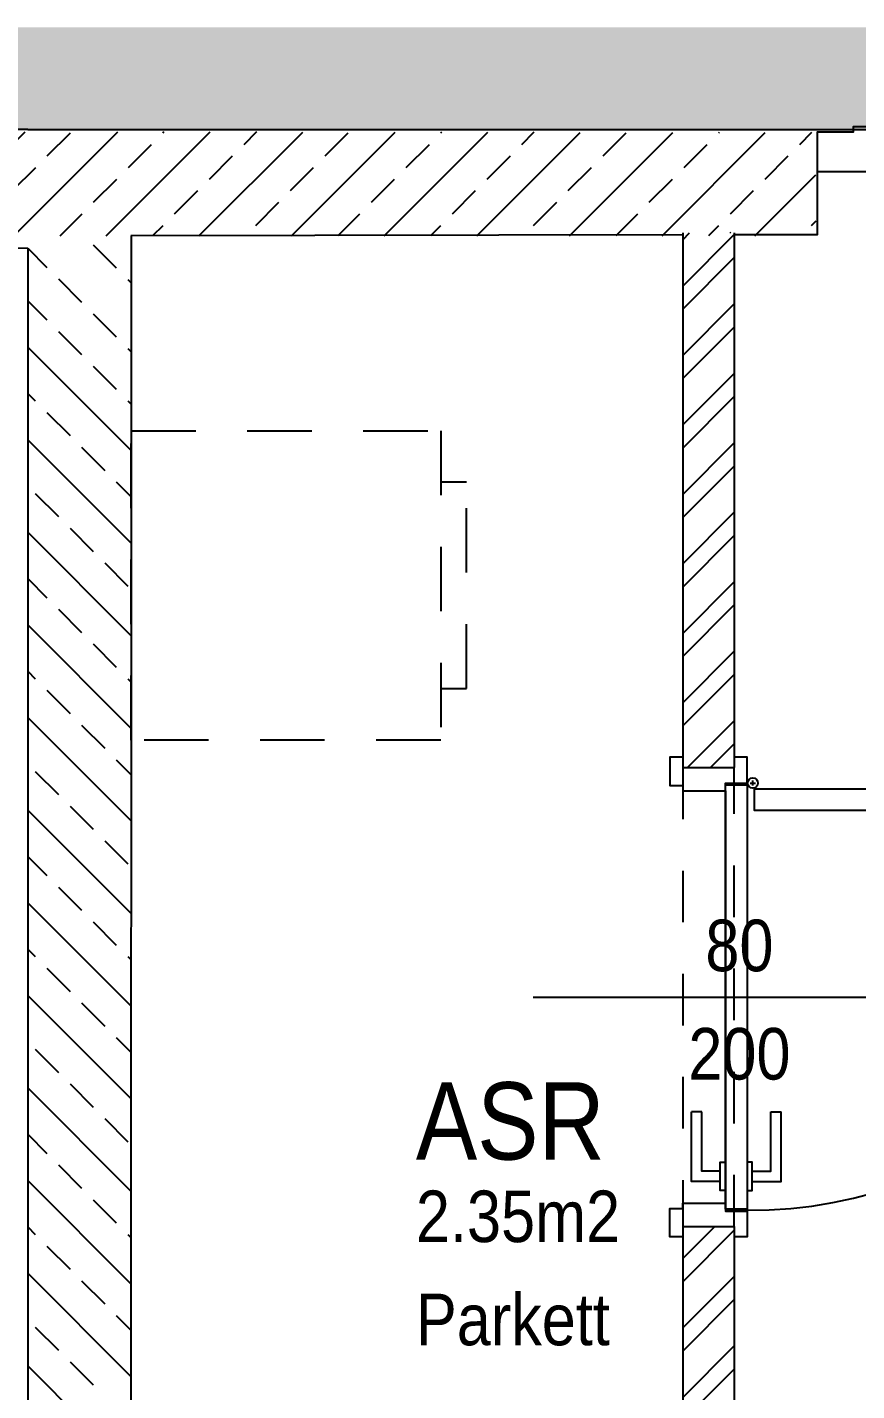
# Model space of a CAD drawing. Header units: millimetres. Extents: x 2865.5 to 2884.6, y 1727 to 1740.
# Drawn here: x 2879.179 to 2880.788, y 1734.844 to 1737.488 of the extents above; entities that cross this region are included whole.
import ezdxf
from ezdxf.enums import TextEntityAlignment as Align

# ---------------------------------------------------------------- set-up
doc = ezdxf.new("R2010")
doc.units = ezdxf.units.MM
doc.linetypes.add('HIDDEN', pattern=[0.375, 0.25, -0.125])
doc.linetypes.add('HIDDEN2', pattern=[0.1875, 0.125, -0.0625])
doc.layers.add('00_HLP---------M0', color=5, linetype='Continuous', plot=False)
for name, color, linetype in [('01-TXT---------M0', 5, 'Continuous'), ('01-TXT---------PP', 5, 'Continuous'), ('01-TXT-G00-L04-M0', 160, 'Continuous'), ('02-FIL-G00-L04-LILA', 223, 'Continuous'), ('02-FIL-G00-L04-ORANGE', 40, 'Continuous'), ('02-FIL-G00-L04-STB', 8, 'Continuous'), ('02-HID---------M0', 8, 'HIDDEN2'), ('02-TWA-G00-L04-M0', 4, 'Continuous'), ('02-ZWA---------M0', 2, 'Continuous'), ('02-ZWA-G00-L04-M0', 2, 'Continuous'), ('04-STO---------M0', 5, 'Continuous'), ('05-STO--------M0', 5, 'Continuous'), ('05-SYM---------M0', 8, 'Continuous'), ('05-SYM--------M0', 8, 'Continuous'), ('05-SYM-G00-L04-M0', 8, 'Continuous'), ('05-TXT--------M0', 8, 'Continuous'), ('05-TXT-G00-L04-M0', 8, 'Continuous'), ('07-SAN-G00-L04-M0', 8, 'Continuous')]:
    doc.layers.add(name, color=color, linetype=linetype)
doc.styles.add('ARIAL', font='arial.ttf', dxfattribs={"width": 0.85})
pattern_1 = [(45, (2824.41529, 1813.36531), (-0.06735192, 0.06735192), []), (45, (2824.46019, 1813.36531), (-0.06735192, 0.06735192), [])]

# ---------------------------------------------------------------- blocks, each defined once
blk = doc.blocks.new('05-TXT')
at = {"layer": '05-TXT--------M0'}
blk.add_line((-0.4, 0), (0.4, 0), dxfattribs=at)
at = {"layer": '05-TXT--------M0', "color": 8, "style": 'ARIAL', "width": 0.85}
blk.add_attdef('BREITE', text='', height=0.1, dxfattribs=at).set_placement((0, 0.05), align=Align.CENTER)
blk.add_attdef('HÖHE', text='', height=0.1, rotation=360, dxfattribs=at).set_placement((0, -0.06), align=Align.TOP_CENTER)
blk = doc.blocks.new('TÜR-80_10er-WAND')
at = {"layer": '00_HLP---------M0'}
for points in [[(-0.3575, 0.027), (-0.3575, 0.083), (-0.2225, 0.083)], [(-0.2225, 0.063), (-0.2225, 0.083)], [(-0.3375, 0.027), (-0.3375, 0.063), (-0.2225, 0.063)], [(-0.375, 0.017), (-0.375, 0.027), (-0.32, 0.027), (-0.32, 0.017)], [(0.4, 0.017), (-0.4, 0.017)], [(-0.375, -0.025), (-0.375, -0.035), (-0.32, -0.035), (-0.32, -0.025)], [(-0.3575, -0.035), (-0.3575, -0.091), (-0.2225, -0.091)], [(-0.3375, -0.035), (-0.3375, -0.071), (-0.2225, -0.071)], [(-0.2225, -0.071), (-0.2225, -0.091)]]:
    blk.add_lwpolyline(points, dxfattribs=at)
blk.add_lwpolyline([(0.4115, -0.025), (-0.4115, -0.025), (-0.4115, -0.025), (-0.4115, 0.017), (0.4115, 0.017)], close=True, dxfattribs=at)
at = {"layer": '02-HID---------M0', "ltscale": 0.5}
for points in [[(0.445, 0.1), (-0.445, 0.1)], [(-0.445, 0), (0.445, 0)]]:
    blk.add_lwpolyline(points, dxfattribs=at)
at = {"layer": '02-ZWA---------M0'}
for points in [[(-0.445, 0.1), (-0.445, 0)], [(0.445, 0.1), (0.445, 0)]]:
    blk.add_lwpolyline(points, dxfattribs=at)
at = {"layer": '05-STO--------M0'}
for points in [[(-0.465, 0.1), (-0.465, 0.125), (-0.41, 0.125), (-0.41, 0.1), (-0.4, 0.1), (-0.4, 0.017), (-0.415, 0.017), (-0.415, -0.025), (-0.465, -0.025), (-0.465, 0)], [(0.465, 0.1), (0.465, 0.125), (0.41, 0.125), (0.41, 0.1), (0.4, 0.1), (0.4, 0.017), (0.415, 0.017), (0.415, -0.025), (0.465, -0.025), (0.465, 0)]]:
    blk.add_lwpolyline(points, dxfattribs=at)
at = {"layer": '05-SYM---------M0'}
for points in [[(0.352, -0.8085), (0.296, -0.8085), (0.296, -0.6735)], [(0.316, -0.6735), (0.296, -0.6735)], [(0.352, -0.7885), (0.316, -0.7885), (0.316, -0.6735)], [(0.414, -0.8085), (0.47, -0.8085), (0.47, -0.6735)], [(0.414, -0.7885), (0.45, -0.7885), (0.45, -0.6735)], [(0.45, -0.6735), (0.47, -0.6735)], [(0.362, -0.826), (0.352, -0.826), (0.352, -0.771), (0.362, -0.771)], [(0.404, -0.826), (0.414, -0.826), (0.414, -0.771), (0.404, -0.771)]]:
    blk.add_lwpolyline(points, dxfattribs=at)
at = {"layer": '05-SYM--------M0'}
blk.add_lwpolyline([(0.404, -0.0395), (0.404, -0.8625), (0.404, -0.8625), (0.362, -0.8625), (0.362, -0.0395)], close=True, dxfattribs=at)
for points in [[(0.41, -0.036), (0.42, -0.036)], [(0.415, -0.031), (0.415, -0.041)]]:
    blk.add_lwpolyline(points, dxfattribs=at)
blk.add_circle((0.415, -0.036), 0.01, dxfattribs=at)
blk.add_arc((0.415, -0.036), 0.8282, 176.3309, 266.3309, dxfattribs=at)
blk = doc.blocks.new('01-SQM')
at = {"layer": '01-TXT---------M0', "color": 1, "style": 'ARIAL', "width": 0.85}
blk.add_attdef('ROOM', (0, 0), '', height=0.15, dxfattribs=at)
blk.add_attdef('AREA', text='', height=0.1, dxfattribs=at).set_placement((0, -0.06), align=Align.TOP_LEFT)
at = {"layer": '01-TXT---------PP', "color": 1, "style": 'ARIAL', "width": 0.85}
blk.add_attdef('NR', text='', height=0.15, dxfattribs=at).set_placement((-0.1173, 0), align=Align.RIGHT)
blk.add_attdef('FLOOR', text='', height=0.1, dxfattribs=at).set_placement((0, -0.26), align=Align.TOP_LEFT)
blk = doc.blocks.new('07-WM')
at = {"linetype": 'HIDDEN', "ltscale": 0.5}
blk.add_lwpolyline([(0.05, -0.05), (0.05, -0.65), (0.65, -0.65), (0.65, -0.05)], close=True, dxfattribs=at)
blk.add_lwpolyline([(0.65, -0.15), (0.7, -0.15), (0.7, -0.55), (0.65, -0.55)], dxfattribs=at)

msp = doc.modelspace()

# ---------------------------------------------------------------- hatches: boundary and pattern name
at = {"layer": '02-FIL-G00-L04-LILA'}
h = msp.add_hatch(dxfattribs=at)
h.set_pattern_fill('HONEY', color=8, scale=0.01, angle=107.0465, style=0)
h.set_pattern_definition([(90, (2869.415287, 1707.450875), (-0.0274963, 0.047625), [0.03175, -0.0635]), (210, (2869.415287, 1707.450875), (-0.02749631, -0.047624994), [0.03175, -0.0635]), (150, (2869.415287, 1707.450875), (-0.05499261, 6e-09), [-0.0635, 0.03175])])
h.paths.add_polyline_path([(2884.5725, 1737.4882), (2883.3053, 1737.4882), (2876.6132, 1737.4882), (2876.6132, 1737.2882), (2884.5721, 1737.2882)])
h = msp.add_hatch(dxfattribs=at)
h.set_pattern_fill('HONEY', color=8, scale=0.01, angle=107.0465, style=0)
h.set_pattern_definition([(90, (2869.419366, 1707.252193), (-0.0274963, 0.047625), [0.03175, -0.0635]), (210, (2869.419366, 1707.252193), (-0.02749631, -0.047624994), [0.03175, -0.0635]), (150, (2869.419366, 1707.252193), (-0.05499261, 6e-09), [-0.0635, 0.03175])])
h.paths.add_polyline_path([(2876.6817, 1737.2896), (2883.3094, 1737.2896), (2876.6173, 1737.2896), (2876.6173, 1737.0751), (2876.6813, 1737.0751)])
at = {"layer": '02-FIL-G00-L04-ORANGE'}
h = msp.add_hatch(dxfattribs=at)
h.set_pattern_fill('ANSI32', color=8, scale=0.01, angle=107.0465, style=0)
h.set_pattern_definition(pattern_1)
h.paths.add_polyline_path([(2880.5503, 1736.0527), (2880.5503, 1737.0897), (2880.4503, 1737.0897), (2880.4503, 1736.0527)])
h = msp.add_hatch(dxfattribs=at)
h.set_pattern_fill('ANSI32', color=8, scale=0.01, angle=107.0465, style=0)
h.set_pattern_definition(pattern_1)
h.paths.add_polyline_path([(2880.7603, 1734.3327), (2880.7603, 1734.4327), (2880.5503, 1734.4327), (2880.5503, 1735.1627), (2880.4503, 1735.1627), (2880.4503, 1734.3327)])
at = {"layer": '02-FIL-G00-L04-STB'}
h = msp.add_hatch(dxfattribs=at)
h.set_pattern_fill('ANSI33', color=8, scale=0.02, angle=287.0465, style=0)
h.set_pattern_definition([(225, (2936.87066, 1649.32131), (0.08980256, -0.08980256), []), (225, (2936.78086, 1649.32131), (0.08980256, -0.08980256), [0.0635, -0.03175])])
h.paths.add_polyline_path([(2879.3803, 1737.0837), (2876.6802, 1737.0766), (2876.6826, 1737.2886), (2880.7084, 1737.2839), (2880.7084, 1737.0839)])

# ---------------------------------------------------------------- linework, layer by layer
at = {"color": 8}
for points in [[(2879.1803, 1737.2897), (2876.6152, 1737.2897), (2876.6152, 1737.0751), (2879.1803, 1737.0596)], [(2880.7108, 1737.2847), (2880.7108, 1737.086), (2880.5503, 1737.086)], [(2880.4503, 1737.086), (2879.3803, 1737.0837)]]:
    msp.add_lwpolyline(points, dxfattribs=at)
at = {"layer": '02-FIL-G00-L04-STB', "color": 8, "linetype": 'Continuous'}
for p, q in [((2880.5419, 1737.0906), (2880.5427, 1737.0897)), ((2879.1803, 1737.0596), (2879.2173, 1737.0226)), ((2879.3071, 1737.0666), (2879.352, 1737.0217)), ((2879.2398, 1737.0001), (2879.2847, 1736.9552)), ((2879.3745, 1736.9993), (2879.3803, 1736.9935)), ((2879.1803, 1736.9579), (2879.2173, 1736.9209)), ((2879.3071, 1736.9328), (2879.352, 1736.8879)), ((2879.2398, 1736.8984), (2879.2847, 1736.8535)), ((2879.1803, 1736.8681), (2879.3803, 1736.6681)), ((2879.3745, 1736.8654), (2879.3803, 1736.8596)), ((2879.3071, 1736.8311), (2879.352, 1736.7862)), ((2879.1803, 1736.7783), (2879.1948, 1736.7637)), ((2879.2173, 1736.7413), (2879.2622, 1736.6964)), ((2879.3745, 1736.7637), (2879.3803, 1736.7579)), ((2879.1803, 1736.6885), (2879.3803, 1736.4885)), ((2879.2847, 1736.6739), (2879.3296, 1736.629)), ((2879.1948, 1736.5841), (2879.2398, 1736.5392)), ((2879.352, 1736.6066), (2879.3803, 1736.5783)), ((2879.1803, 1736.5089), (2879.3803, 1736.3089)), ((2879.2622, 1736.5168), (2879.3071, 1736.4719)), ((2879.3296, 1736.4494), (2879.3745, 1736.4045)), ((2879.1803, 1736.4191), (2879.2173, 1736.3821)), ((2879.2398, 1736.3596), (2879.2847, 1736.3147)), ((2879.1803, 1736.3293), (2879.3803, 1736.1293)), ((2879.3071, 1736.2923), (2879.352, 1736.2474)), ((2879.1803, 1736.2395), (2879.1948, 1736.2249)), ((2879.3745, 1736.2249), (2879.3803, 1736.2191)), ((2879.2173, 1736.2025), (2879.2622, 1736.1576)), ((2879.1803, 1736.1497), (2879.3803, 1735.9497)), ((2879.2847, 1736.1351), (2879.3296, 1736.0902)), ((2879.352, 1736.0678), (2879.3803, 1736.0395)), ((2879.1948, 1736.0453), (2879.2398, 1736.0004)), ((2879.2622, 1735.978), (2879.3071, 1735.9331)), ((2879.1803, 1735.9701), (2879.3803, 1735.7701)), ((2879.3296, 1735.9106), (2879.3745, 1735.8657)), ((2879.1803, 1735.8803), (2879.2173, 1735.8433)), ((2879.2398, 1735.8208), (2879.2847, 1735.7759)), ((2879.1803, 1735.7905), (2879.3803, 1735.5905)), ((2879.3071, 1735.7535), (2879.352, 1735.7085)), ((2879.1803, 1735.7007), (2879.1948, 1735.6861)), ((2879.3745, 1735.6861), (2879.3803, 1735.6803)), ((2879.2173, 1735.6636), (2879.2622, 1735.6187)), ((2879.1803, 1735.6109), (2879.3803, 1735.4109)), ((2879.2847, 1735.5963), (2879.3296, 1735.5514)), ((2879.352, 1735.5289), (2879.3803, 1735.5007)), ((2879.1948, 1735.5065), (2879.2398, 1735.4616)), ((2879.1803, 1735.4313), (2879.3803, 1735.2313)), ((2879.2622, 1735.4391), (2879.3071, 1735.3942)), ((2879.3296, 1735.3718), (2879.3745, 1735.3269)), ((2879.1803, 1735.3415), (2879.2173, 1735.3044)), ((2879.2398, 1735.282), (2879.2847, 1735.2371)), ((2879.1803, 1735.2516), (2879.3803, 1735.0516)), ((2879.3071, 1735.2146), (2879.352, 1735.1697)), ((2879.1803, 1735.1618), (2879.1948, 1735.1473)), ((2879.3745, 1735.1473), (2879.3803, 1735.1415)), ((2879.2173, 1735.1248), (2879.2622, 1735.0799)), ((2879.1803, 1735.072), (2879.3803, 1734.872)), ((2879.2847, 1735.0575), (2879.3296, 1735.0126)), ((2879.352, 1734.9901), (2879.3803, 1734.9618)), ((2879.1948, 1734.9677), (2879.2398, 1734.9228)), ((2879.1803, 1734.8924), (2879.3803, 1734.6924)), ((2879.2622, 1734.9003), (2879.3071, 1734.8554))]:
    msp.add_line(p, q, dxfattribs=at)
at = {"layer": '02-TWA-G00-L04-M0', "color": 8}
for points in [[(2879.1803, 1737.2897), (2884.3747, 1737.2897)], [(2879.1803, 1737.0596), (2879.1803, 1734.6027)], [(2879.3807, 1737.0837), (2879.3803, 1734.4027)]]:
    msp.add_lwpolyline(points, dxfattribs=at)
at = {"layer": '02-ZWA-G00-L04-M0', "color": 8}
for points in [[(2880.4503, 1737.0897), (2880.4503, 1736.0527)], [(2880.5503, 1737.0897), (2880.5503, 1736.0527)], [(2880.4503, 1735.1627), (2880.4503, 1734.3327)], [(2880.5503, 1735.1627), (2880.5503, 1734.4327)]]:
    msp.add_lwpolyline(points, dxfattribs=at)
at = {"layer": '04-STO---------M0'}
msp.add_lwpolyline([(2880.7108, 1737.2087), (2880.8208, 1737.2087), (2880.8208, 1737.2537), (2880.8358, 1737.2537), (2880.8358, 1737.2737), (2880.8477, 1737.2737), (2880.8477, 1737.2952), (2880.7808, 1737.2952), (2880.7808, 1737.2847), (2880.7108, 1737.2847)], close=True, dxfattribs=at)

# ---------------------------------------------------------------- block references
at = {"layer": '01-TXT-G00-L04-M0', "color": 8, "rotation": 359.9999999924961}
msp.add_blockref('01-SQM', (2879.933, 1735.2924), dxfattribs=at).add_auto_attribs({'ROOM': 'ASR', 'AREA': '2.35m2', 'FLOOR': 'Parkett'})
at = {"layer": '05-SYM-G00-L04-M0', "color": 8, "rotation": 89.99999980406557}
msp.add_blockref('TÜR-80_10er-WAND', (2880.5503, 1735.6077), dxfattribs=at)
at = {"layer": '05-TXT-G00-L04-M0', "color": 8, "rotation": 359.9999999966649}
msp.add_blockref('05-TXT', (2880.5603, 1735.6077), dxfattribs=at).add_auto_attribs({'BREITE': '80', 'HÖHE': '200'})
at = {"layer": '07-SAN-G00-L04-M0', "color": 8, "xscale": -1, "rotation": 180.000000003335}
msp.add_blockref('07-WM', (2879.331, 1736.0559), dxfattribs=at)

doc.saveas('drawing.dxf')
